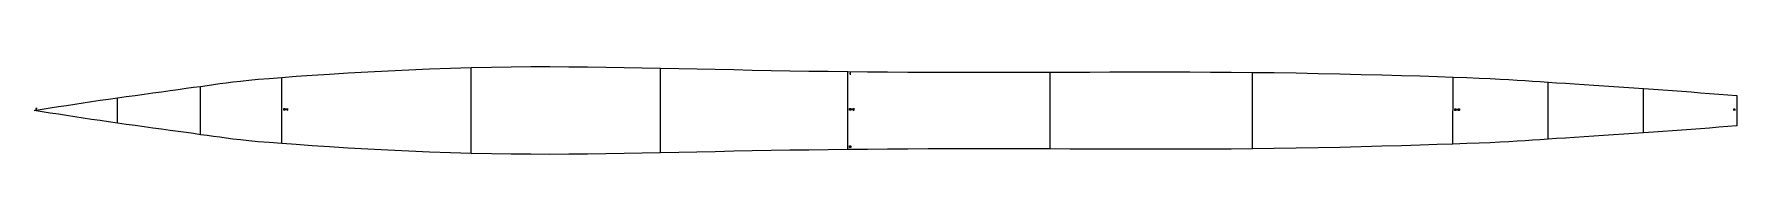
# Model space of a CAD drawing. Header units: metres. Extents: x 0 to 250, y -6 to 6.
import ezdxf

# ---------------------------------------------------------------- set-up
doc = ezdxf.new("R2010")
doc.units = ezdxf.units.M

msp = doc.modelspace()

# ---------------------------------------------------------------- linework, layer by layer
for p, q in [((36.44, 4.88), (38.55, 5.04)), ((38.55, 5.04), (40.91, 5.2)), ((40.91, 5.2), (43.47, 5.37)), ((43.47, 5.37), (46.21, 5.54)), ((46.21, 5.54), (49.08, 5.7)), ((49.08, 5.7), (52.06, 5.85)), ((52.06, 5.85), (55.1, 6)), ((55.1, 6), (58.18, 6.13)), ((58.18, 6.13), (61.25, 6.24)), ((61.25, 6.24), (64.3, 6.33)), ((64.29, -6.32), (64.3, 6.33)), ((64.3, 6.33), (67.27, 6.39)), ((64.3, 6.33), (64.3, 6.33)), ((64.3, 6.33), (64.3, 6.33)), ((67.27, 6.39), (70.19, 6.44)), ((70.19, 6.44), (73.05, 6.46)), ((73.05, 6.46), (75.86, 6.46)), ((75.86, 6.46), (78.63, 6.45)), ((78.63, 6.45), (81.37, 6.42)), ((81.37, 6.42), (84.08, 6.39)), ((84.08, 6.39), (86.77, 6.35)), ((86.77, 6.35), (89.45, 6.3)), ((89.45, 6.3), (92.13, 6.24)), ((92.13, -6.24), (92.13, 6.24)), ((92.13, 6.24), (92.13, 6.24)), ((92.13, 6.24), (92.13, 6.24)), ((92.13, 6.24), (94.81, 6.19)), ((94.81, 6.19), (97.5, 6.13)), ((97.5, 6.13), (100.19, 6.07)), ((100.19, 6.07), (102.9, 6.02)), ((102.9, 6.02), (105.63, 5.96)), ((105.63, 5.96), (108.38, 5.91)), ((108.38, 5.91), (111.16, 5.86)), ((111.16, 5.86), (113.96, 5.82)), ((113.96, 5.82), (116.79, 5.78)), ((116.79, 5.78), (119.66, 5.74)), ((119.66, -5.75), (119.66, 5.74)), ((119.66, 5.74), (119.66, 5.74)), ((119.66, 5.74), (119.66, 5.74)), ((119.66, 5.74), (122.57, 5.71)), ((119.94, 5.52), (120.1, 5.52)), ((120.1, 5.52), (120.01, 5.52)), ((120.01, 5.52), (120.01, 5.27)), ((122.57, 5.71), (125.51, 5.69)), ((125.51, 5.69), (128.48, 5.67)), ((128.48, 5.67), (131.47, 5.66)), ((131.47, 5.66), (134.47, 5.65)), ((134.47, 5.65), (137.47, 5.64)), ((137.47, 5.64), (140.48, 5.64)), ((140.48, 5.64), (143.48, 5.64)), ((143.48, 5.64), (146.46, 5.65)), ((146.46, 5.65), (149.43, 5.65)), ((149.42, -5.66), (149.43, 5.65)), ((149.43, 5.65), (152.37, 5.66)), ((149.43, 5.65), (149.43, 5.65)), ((149.43, 5.65), (149.43, 5.65)), ((152.37, 5.66), (155.29, 5.67)), ((155.29, 5.67), (158.2, 5.68)), ((158.2, 5.68), (161.12, 5.69)), ((161.12, 5.69), (164.05, 5.7)), ((164.05, 5.7), (167, 5.7)), ((167, 5.7), (169.98, 5.69)), ((169.98, 5.69), (173, 5.67)), ((173, 5.67), (176.06, 5.65)), ((176.06, 5.65), (179.19, 5.62)), ((179.19, -5.64), (179.19, 5.62)), ((179.19, 5.62), (179.19, 5.62)), ((179.19, 5.62), (179.19, 5.62)), ((179.19, 5.62), (182.39, 5.58)), ((182.39, 5.58), (185.61, 5.53)), ((185.61, 5.53), (188.84, 5.46)), ((188.84, 5.46), (192.04, 5.4)), ((192.04, 5.4), (195.17, 5.32)), ((195.17, 5.32), (198.21, 5.25)), ((198.21, 5.25), (201.11, 5.17)), ((201.11, 5.17), (203.84, 5.09)), ((203.84, 5.09), (206.38, 5)), ((16.17, 2.41), (17.47, 2.59)), ((17.47, 2.59), (18.75, 2.77)), ((18.75, 2.77), (20, 2.94)), ((20, 2.94), (21.21, 3.1)), ((21.21, 3.1), (22.37, 3.27)), ((22.37, 3.27), (23.47, 3.42)), ((23.47, 3.42), (24.5, 3.56)), ((24.5, 3.56), (25.47, 3.7)), ((24.5, -3.56), (24.5, 3.56)), ((24.5, 3.56), (24.5, 3.56)), ((24.5, 3.56), (24.5, 3.56)), ((25.47, 3.7), (26.38, 3.83)), ((26.38, 3.83), (27.3, 3.96)), ((27.3, 3.96), (28.23, 4.08)), ((28.23, 4.08), (29.24, 4.21)), ((29.24, 4.21), (30.34, 4.34)), ((30.34, 4.34), (31.57, 4.46)), ((31.57, 4.46), (32.98, 4.6)), ((32.98, 4.6), (34.59, 4.73)), ((34.59, 4.73), (36.44, 4.88)), ((36.44, -4.88), (36.44, 4.88)), ((36.44, 4.88), (36.44, 4.88)), ((36.44, 4.88), (36.44, 4.88)), ((206.38, 5), (208.68, 4.93)), ((208.67, -4.96), (208.68, 4.92)), ((208.68, 4.93), (208.68, 4.93)), ((208.68, 4.93), (208.68, 4.93)), ((208.68, 4.93), (210.72, 4.85)), ((210.72, 4.85), (212.53, 4.77)), ((212.53, 4.77), (214.14, 4.7)), ((214.14, 4.7), (215.59, 4.63)), ((215.59, 4.63), (216.9, 4.56)), ((216.9, 4.56), (218.12, 4.49)), ((218.12, 4.49), (219.27, 4.41)), ((219.27, 4.41), (220.39, 4.34)), ((220.39, 4.34), (221.52, 4.26)), ((221.52, 4.26), (222.69, 4.18)), ((222.68, -4.23), (222.69, 4.18)), ((222.69, 4.18), (222.69, 4.18)), ((222.69, 4.18), (222.69, 4.18)), ((222.69, 4.18), (223.92, 4.1)), ((223.92, 4.1), (225.21, 4.01)), ((225.21, 4.01), (226.56, 3.92)), ((226.56, 3.92), (227.96, 3.83)), ((227.96, 3.83), (229.38, 3.74)), ((229.38, 3.74), (230.84, 3.64)), ((230.84, 3.64), (232.31, 3.54)), ((232.31, 3.54), (233.78, 3.44)), ((233.78, 3.44), (235.25, 3.34)), ((235.25, 3.34), (236.71, 3.24)), ((236.71, -3.29), (236.71, 3.24)), ((236.71, 3.24), (236.71, 3.24)), ((236.71, 3.24), (236.71, 3.24)), ((236.71, 3.24), (238.15, 3.13)), ((238.15, 3.13), (239.56, 3.03)), ((239.56, 3.03), (240.96, 2.93)), ((240.96, 2.93), (242.34, 2.83)), ((242.34, 2.83), (243.71, 2.73)), ((243.71, 2.73), (245.07, 2.62)), ((245.07, 2.62), (246.42, 2.52)), ((246.42, 2.52), (247.76, 2.42)), ((0, 0), (1.19, 0.19)), ((0, 0), (0, 0)), ((0, 0), (0, 0)), ((0, 0), (0, 0)), ((0, 0), (0, 0)), ((0.44, 0.28), (0.28, 0.28)), ((0.28, 0.28), (0.28, 0.16)), ((0.28, 0.16), (0.41, 0.16)), ((0.41, 0.16), (0.28, 0.16)), ((0.28, 0.16), (0.28, 0.03)), ((1.19, 0.19), (2.39, 0.38)), ((2.39, 0.38), (3.59, 0.57)), ((3.59, 0.57), (4.79, 0.75)), ((4.79, 0.75), (6, 0.94)), ((6, 0.94), (7.23, 1.13)), ((7.23, 1.13), (8.46, 1.31)), ((8.46, 1.31), (9.71, 1.5)), ((9.71, 1.5), (10.97, 1.69)), ((10.97, 1.69), (12.25, 1.87)), ((12.25, 1.87), (13.55, 2.05)), ((12.25, -1.87), (12.25, 1.87)), ((12.25, 1.87), (12.25, 1.87)), ((12.25, 1.87), (12.25, 1.87)), ((13.55, 2.05), (14.86, 2.23)), ((14.86, 2.23), (16.17, 2.41)), ((36.72, 0.03), (36.72, 0.29)), ((36.72, 0.29), (36.84, 0.29)), ((36.84, 0.16), (36.72, 0.16)), ((36.72, 0.16), (36.84, 0.16)), ((36.84, 0.03), (36.72, 0.03)), ((36.84, 0.29), (36.88, 0.25)), ((36.88, 0.19), (36.84, 0.16)), ((36.84, 0.16), (36.88, 0.13)), ((36.88, 0.06), (36.84, 0.03)), ((36.88, 0.25), (36.88, 0.19)), ((36.88, 0.13), (36.88, 0.06)), ((36.97, 0.29), (36.97, 0.03)), ((36.97, 0.03), (36.97, 0.16)), ((36.97, 0.16), (37.12, 0.16)), ((37.12, 0.03), (37.12, 0.29)), ((37.12, 0.16), (37.12, 0.03)), ((37.25, 0.25), (37.28, 0.29)), ((37.28, 0.03), (37.25, 0.03)), ((37.25, 0.03), (37.31, 0.03)), ((37.28, 0.29), (37.28, 0.03)), ((119.94, 0.03), (119.94, 0.28)), ((119.94, 0.28), (120.07, 0.28)), ((120.07, 0.15), (119.94, 0.15)), ((119.94, 0.15), (120.07, 0.15)), ((120.07, 0.03), (119.94, 0.03)), ((120.07, 0.28), (120.1, 0.25)), ((120.1, 0.18), (120.07, 0.15)), ((120.07, 0.15), (120.1, 0.12)), ((120.1, 0.06), (120.07, 0.03)), ((120.1, 0.25), (120.1, 0.18)), ((120.1, 0.12), (120.1, 0.06)), ((120.19, 0.28), (120.19, 0.03)), ((120.19, 0.03), (120.19, 0.15)), ((120.19, 0.15), (120.35, 0.15)), ((120.35, 0.03), (120.35, 0.28)), ((120.35, 0.15), (120.35, 0.03)), ((120.44, 0.25), (120.47, 0.28)), ((120.57, 0.15), (120.44, 0.03)), ((120.44, 0.03), (120.6, 0.03)), ((120.47, 0.28), (120.57, 0.28)), ((120.57, 0.28), (120.6, 0.25)), ((120.6, 0.18), (120.57, 0.15)), ((120.6, 0.25), (120.6, 0.18)), ((120.6, 0.03), (120.6, 0.06)), ((208.96, 0.02), (208.96, 0.26)), ((208.96, 0.26), (209.08, 0.26)), ((209.08, 0.14), (208.96, 0.14)), ((208.96, 0.14), (209.08, 0.14)), ((209.08, 0.02), (208.96, 0.02)), ((209.08, 0.26), (209.11, 0.23)), ((209.11, 0.17), (209.08, 0.14)), ((209.08, 0.14), (209.11, 0.11)), ((209.11, 0.05), (209.08, 0.02)), ((209.11, 0.23), (209.11, 0.17)), ((209.11, 0.11), (209.11, 0.05)), ((209.21, 0.26), (209.21, 0.02)), ((209.21, 0.02), (209.21, 0.14)), ((209.21, 0.14), (209.37, 0.14)), ((209.37, 0.02), (209.37, 0.26)), ((209.37, 0.14), (209.37, 0.02)), ((209.46, 0.23), (209.49, 0.26)), ((209.49, 0.02), (209.46, 0.05)), ((209.49, 0.26), (209.58, 0.26)), ((209.58, 0.14), (209.49, 0.14)), ((209.49, 0.14), (209.58, 0.14)), ((209.58, 0.02), (209.49, 0.02)), ((209.58, 0.26), (209.61, 0.23)), ((209.61, 0.17), (209.58, 0.14)), ((209.58, 0.14), (209.61, 0.11)), ((209.61, 0.05), (209.58, 0.02)), ((209.61, 0.23), (209.61, 0.17)), ((209.61, 0.11), (209.61, 0.05)), ((247.76, 2.42), (249.1, 2.31)), ((249.1, 2.31), (250.44, 2.21)), ((249.97, 0.22), (250, 0.25)), ((249.97, 0), (249.97, 0.22)), ((250.12, 0.13), (249.97, 0.13)), ((249.97, 0.13), (250.12, 0.13)), ((250, 0.25), (250.09, 0.25)), ((250.09, 0.25), (250.12, 0.22)), ((250.12, 0.22), (250.12, 0.13)), ((250.12, 0.13), (250.12, 0)), ((250.44, 2.21), (250.43, -2.27)), ((250.44, 2.21), (250.44, 2.21)), ((1.19, -0.19), (0, 0)), ((2.39, -0.38), (1.19, -0.19)), ((3.59, -0.56), (2.39, -0.38)), ((4.79, -0.75), (3.59, -0.56)), ((6, -0.94), (4.79, -0.75)), ((7.23, -1.12), (6, -0.94)), ((8.46, -1.31), (7.23, -1.12)), ((9.71, -1.49), (8.46, -1.31)), ((10.97, -1.68), (9.71, -1.49)), ((12.25, -1.87), (10.97, -1.68)), ((13.55, -2.05), (12.25, -1.87)), ((12.25, -1.87), (12.25, -1.87)), ((12.25, -1.87), (12.25, -1.87)), ((14.86, -2.23), (13.55, -2.05)), ((16.17, -2.41), (14.86, -2.23)), ((17.47, -2.59), (16.17, -2.41)), ((247.76, -2.47), (246.42, -2.58)), ((249.1, -2.37), (247.76, -2.47)), ((250.43, -2.27), (249.1, -2.37)), ((250.43, -2.27), (250.43, -2.27)), ((18.75, -2.76), (17.47, -2.59)), ((20, -2.93), (18.75, -2.76)), ((21.21, -3.1), (20, -2.93)), ((22.37, -3.26), (21.21, -3.1)), ((23.47, -3.41), (22.37, -3.26)), ((24.5, -3.56), (23.47, -3.41)), ((25.46, -3.69), (24.5, -3.56)), ((24.5, -3.56), (24.5, -3.56)), ((24.5, -3.56), (24.5, -3.56)), ((26.38, -3.83), (25.46, -3.69)), ((27.3, -3.95), (26.38, -3.83)), ((28.23, -4.08), (27.3, -3.95)), ((29.24, -4.2), (28.23, -4.08)), ((30.34, -4.33), (29.24, -4.2)), ((31.57, -4.46), (30.34, -4.33)), ((32.98, -4.59), (31.57, -4.46)), ((34.59, -4.73), (32.98, -4.59)), ((36.44, -4.88), (34.59, -4.73)), ((38.55, -5.03), (36.44, -4.88)), ((36.44, -4.88), (36.44, -4.88)), ((36.44, -4.88), (36.44, -4.88)), ((208.67, -4.96), (206.37, -5.03)), ((210.72, -4.88), (208.67, -4.96)), ((208.67, -4.96), (208.67, -4.96)), ((208.67, -4.96), (208.67, -4.96)), ((212.53, -4.81), (210.72, -4.88)), ((214.14, -4.74), (212.53, -4.81)), ((215.58, -4.67), (214.14, -4.74)), ((216.9, -4.6), (215.58, -4.67)), ((218.11, -4.52), (216.9, -4.6)), ((219.27, -4.45), (218.11, -4.52)), ((220.39, -4.38), (219.27, -4.45)), ((221.52, -4.31), (220.39, -4.38)), ((222.68, -4.23), (221.52, -4.31)), ((223.92, -4.14), (222.68, -4.23)), ((222.68, -4.23), (222.68, -4.23)), ((222.68, -4.23), (222.68, -4.23)), ((225.21, -4.06), (223.92, -4.14)), ((226.56, -3.97), (225.21, -4.06)), ((227.95, -3.88), (226.56, -3.97)), ((229.38, -3.78), (227.95, -3.88)), ((230.83, -3.68), (229.38, -3.78)), ((232.3, -3.59), (230.83, -3.68)), ((233.78, -3.48), (232.3, -3.59)), ((235.25, -3.39), (233.78, -3.48)), ((236.71, -3.29), (235.25, -3.39)), ((238.14, -3.18), (236.71, -3.29)), ((236.71, -3.29), (236.71, -3.29)), ((236.71, -3.29), (236.71, -3.29)), ((239.56, -3.08), (238.14, -3.18)), ((240.96, -2.98), (239.56, -3.08)), ((242.34, -2.88), (240.96, -2.98)), ((243.71, -2.78), (242.34, -2.88)), ((245.07, -2.68), (243.71, -2.78)), ((246.42, -2.58), (245.07, -2.68)), ((40.91, -5.2), (38.55, -5.03)), ((43.47, -5.37), (40.91, -5.2)), ((46.21, -5.53), (43.47, -5.37)), ((49.08, -5.7), (46.21, -5.53)), ((52.05, -5.85), (49.08, -5.7)), ((55.1, -5.99), (52.05, -5.85)), ((58.18, -6.12), (55.1, -5.99)), ((61.25, -6.23), (58.18, -6.12)), ((64.29, -6.32), (61.25, -6.23)), ((67.27, -6.39), (64.29, -6.32)), ((64.29, -6.32), (64.29, -6.32)), ((64.29, -6.32), (64.29, -6.32)), ((70.19, -6.43), (67.27, -6.39)), ((73.05, -6.45), (70.19, -6.43)), ((75.86, -6.46), (73.05, -6.45)), ((78.63, -6.45), (75.86, -6.46)), ((81.37, -6.42), (78.63, -6.45)), ((84.08, -6.39), (81.37, -6.42)), ((86.77, -6.34), (84.08, -6.39)), ((89.45, -6.29), (86.77, -6.34)), ((92.13, -6.24), (89.45, -6.29)), ((94.81, -6.18), (92.13, -6.24)), ((92.13, -6.24), (92.13, -6.24)), ((92.13, -6.24), (92.13, -6.24)), ((97.49, -6.12), (94.81, -6.18)), ((100.19, -6.07), (97.49, -6.12)), ((102.9, -6.01), (100.19, -6.07)), ((105.63, -5.96), (102.9, -6.01)), ((108.38, -5.91), (105.63, -5.96)), ((111.15, -5.86), (108.38, -5.91)), ((113.96, -5.82), (111.15, -5.86)), ((116.79, -5.78), (113.96, -5.82)), ((119.66, -5.75), (116.79, -5.78)), ((122.57, -5.72), (119.66, -5.75)), ((119.66, -5.75), (119.66, -5.75)), ((119.66, -5.75), (119.66, -5.75)), ((119.94, -5.47), (119.94, -5.21)), ((119.94, -5.21), (120.07, -5.21)), ((120.07, -5.34), (119.94, -5.34)), ((119.94, -5.34), (120.07, -5.34)), ((120.07, -5.47), (119.94, -5.47)), ((120.07, -5.21), (120.1, -5.25)), ((120.1, -5.31), (120.07, -5.34)), ((120.07, -5.34), (120.1, -5.37)), ((120.1, -5.43), (120.07, -5.47)), ((120.1, -5.25), (120.1, -5.31)), ((120.1, -5.37), (120.1, -5.43)), ((125.51, -5.69), (122.57, -5.72)), ((128.48, -5.67), (125.51, -5.69)), ((131.47, -5.66), (128.48, -5.67)), ((134.47, -5.65), (131.47, -5.66)), ((137.47, -5.65), (134.47, -5.65)), ((140.48, -5.65), (137.47, -5.65)), ((143.48, -5.65), (140.48, -5.65)), ((146.46, -5.65), (143.48, -5.65)), ((149.42, -5.66), (146.46, -5.65)), ((152.36, -5.67), (149.42, -5.66)), ((149.42, -5.66), (149.42, -5.66)), ((149.42, -5.66), (149.42, -5.66)), ((155.29, -5.68), (152.36, -5.67)), ((158.2, -5.69), (155.29, -5.68)), ((161.12, -5.7), (158.2, -5.69)), ((164.04, -5.71), (161.12, -5.7)), ((166.99, -5.71), (164.04, -5.71)), ((169.97, -5.7), (166.99, -5.71)), ((172.99, -5.69), (169.97, -5.7)), ((176.06, -5.67), (172.99, -5.69)), ((179.19, -5.64), (176.06, -5.67)), ((182.38, -5.6), (179.19, -5.64)), ((179.19, -5.64), (179.19, -5.64)), ((179.19, -5.64), (179.19, -5.64)), ((185.61, -5.55), (182.38, -5.6)), ((188.84, -5.49), (185.61, -5.55)), ((192.04, -5.43), (188.84, -5.49)), ((195.17, -5.35), (192.04, -5.43)), ((198.21, -5.27), (195.17, -5.35)), ((201.11, -5.2), (198.21, -5.27)), ((203.84, -5.11), (201.11, -5.2)), ((206.37, -5.03), (203.84, -5.11))]:
    msp.add_line(p, q)

doc.saveas('drawing.dxf')
